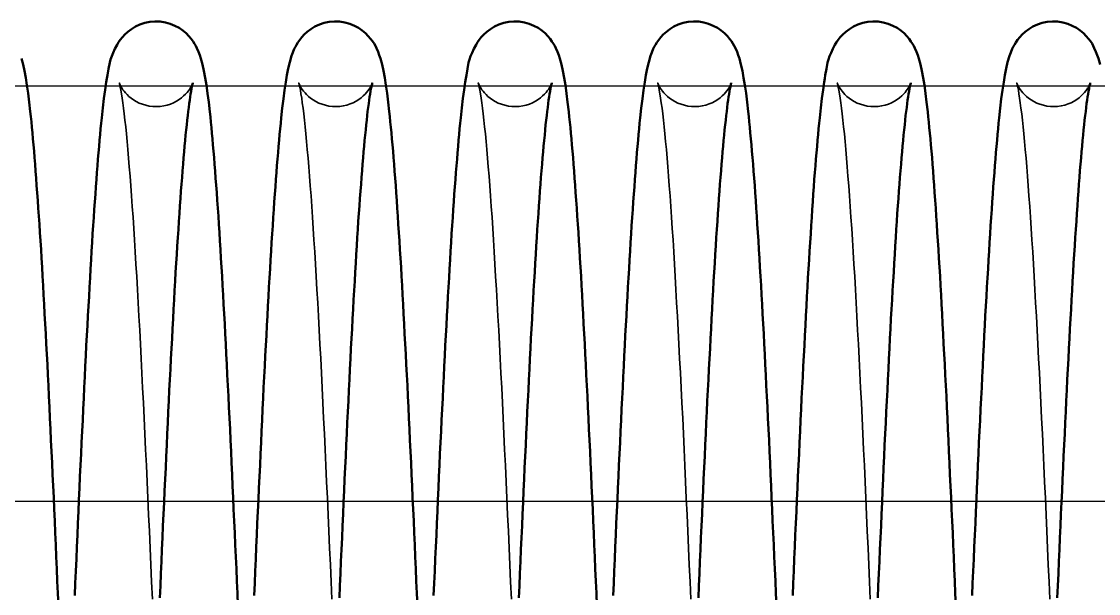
# Model space of a CAD drawing. Header units: millimetres. Extents: x 1448 to 104164, y -19509 to -89.
# Drawn here: x 83850.7 to 83954.3, y -3001.5 to -2946.5 of the extents above; entities that cross this region are included whole.
import ezdxf

# ---------------------------------------------------------------- set-up
doc = ezdxf.new("R2010")
doc.units = ezdxf.units.MM
doc.header["$LTSCALE"] = 60
doc.header["$MEASUREMENT"] = 0
doc.layers.get('0').update_dxf_attribs({"linetype": 'CONTINUOUS'})
doc.layers.add('가려진 것(ISO)', color=7, linetype='CONTINUOUS', lineweight=35)
doc.layers.add('가시적인 것(ISO)', color=7, linetype='CONTINUOUS', lineweight=50)

# ---------------------------------------------------------------- blocks, each defined once
blk = doc.blocks.new('토션스프링1')
at = {"layer": '가려진 것(ISO)', "flags": 128}
for points in [[(21463090.07, -50955408.88), (21463090.07, -50955408.9), (21463090.09, -50955408.95), (21463090.13, -50955409.05), (21463090.2, -50955409.19), (21463090.25, -50955409.28), (21463090.32, -50955409.39), (21463090.4, -50955409.51), (21463090.5, -50955409.65), (21463090.62, -50955409.8), (21463090.77, -50955409.97), (21463090.94, -50955410.14), (21463091.14, -50955410.31), (21463091.37, -50955410.48), (21463091.63, -50955410.64), (21463091.91, -50955410.79), (21463092.21, -50955410.91), (21463092.53, -50955411.02), (21463092.87, -50955411.09), (21463093.21, -50955411.14), (21463093.55, -50955411.16), (21463093.9, -50955411.15), (21463094.25, -50955411.11), (21463094.58, -50955411.04), (21463094.91, -50955410.94), (21463095.21, -50955410.82), (21463095.5, -50955410.68), (21463095.77, -50955410.52), (21463096, -50955410.36), (21463096.21, -50955410.19), (21463096.4, -50955410.01), (21463096.55, -50955409.85), (21463096.68, -50955409.69), (21463096.79, -50955409.55), (21463096.87, -50955409.42), (21463096.94, -50955409.31), (21463097, -50955409.21), (21463097.07, -50955409.06), (21463097.12, -50955408.96), (21463097.14, -50955408.91), (21463097.15, -50955408.88), (21463097.14, -50955408.89), (21463097.13, -50955408.93), (21463097.12, -50955408.99), (21463097.1, -50955409.08), (21463097.05, -50955409.3), (21463096.99, -50955409.59), (21463096.93, -50955409.93), (21463096.87, -50955410.34), (21463096.81, -50955410.8), (21463096.74, -50955411.3), (21463096.67, -50955411.86), (21463096.6, -50955412.46), (21463096.53, -50955413.1), (21463096.46, -50955413.79), (21463096.39, -50955414.53), (21463096.32, -50955415.3), (21463096.25, -50955416.12), (21463096.18, -50955416.97), (21463096.11, -50955417.86), (21463096.04, -50955418.79), (21463095.97, -50955419.76), (21463095.9, -50955420.77), (21463095.83, -50955421.81), (21463095.75, -50955422.89), (21463095.68, -50955424), (21463095.61, -50955425.15), (21463095.54, -50955426.33), (21463095.47, -50955427.54), (21463095.4, -50955428.78), (21463095.33, -50955430.05), (21463095.25, -50955431.35), (21463095.18, -50955432.68), (21463095.11, -50955434.03), (21463095.04, -50955435.41), (21463094.97, -50955436.81), (21463094.9, -50955438.24), (21463094.82, -50955439.7), (21463094.75, -50955441.18), (21463094.68, -50955442.68), (21463094.61, -50955444.2), (21463094.54, -50955445.74), (21463094.47, -50955447.3), (21463094.39, -50955448.87), (21463094.32, -50955450.46), (21463094.25, -50955452.05), (21463094.18, -50955453.67), (21463094.11, -50955455.29), (21463094.04, -50955456.94), (21463093.96, -50955458.59)], [(21463107.34, -50955408.88), (21463107.35, -50955408.9), (21463107.37, -50955408.95), (21463107.41, -50955409.05), (21463107.48, -50955409.19), (21463107.53, -50955409.29), (21463107.59, -50955409.4), (21463107.68, -50955409.52), (21463107.78, -50955409.66), (21463107.9, -50955409.81), (21463108.05, -50955409.97), (21463108.22, -50955410.14), (21463108.43, -50955410.31), (21463108.66, -50955410.48), (21463108.91, -50955410.64), (21463109.2, -50955410.79), (21463109.5, -50955410.92), (21463109.82, -50955411.02), (21463110.15, -50955411.1), (21463110.49, -50955411.14), (21463110.84, -50955411.16), (21463111.19, -50955411.15), (21463111.53, -50955411.11), (21463111.87, -50955411.04), (21463112.19, -50955410.94), (21463112.5, -50955410.82), (21463112.78, -50955410.68), (21463113.05, -50955410.52), (21463113.29, -50955410.35), (21463113.5, -50955410.18), (21463113.68, -50955410.01), (21463113.83, -50955409.85), (21463113.96, -50955409.69), (21463114.06, -50955409.55), (21463114.15, -50955409.42), (21463114.22, -50955409.31), (21463114.27, -50955409.21), (21463114.35, -50955409.06), (21463114.39, -50955408.96), (21463114.41, -50955408.9), (21463114.42, -50955408.88), (21463114.42, -50955408.89), (21463114.41, -50955408.93), (21463114.39, -50955408.99), (21463114.37, -50955409.08), (21463114.32, -50955409.3), (21463114.27, -50955409.59), (21463114.21, -50955409.94), (21463114.15, -50955410.34), (21463114.08, -50955410.8), (21463114.01, -50955411.31), (21463113.95, -50955411.86), (21463113.88, -50955412.46), (21463113.81, -50955413.11), (21463113.74, -50955413.8), (21463113.67, -50955414.53), (21463113.6, -50955415.3), (21463113.53, -50955416.12), (21463113.46, -50955416.97), (21463113.39, -50955417.87), (21463113.31, -50955418.8), (21463113.24, -50955419.77), (21463113.17, -50955420.77), (21463113.1, -50955421.81), (21463113.03, -50955422.89), (21463112.96, -50955424), (21463112.89, -50955425.15), (21463112.82, -50955426.33), (21463112.74, -50955427.54), (21463112.67, -50955428.79), (21463112.6, -50955430.06), (21463112.53, -50955431.36), (21463112.46, -50955432.68), (21463112.39, -50955434.04), (21463112.32, -50955435.41), (21463112.24, -50955436.82), (21463112.17, -50955438.25), (21463112.1, -50955439.7), (21463112.03, -50955441.18), (21463111.96, -50955442.68), (21463111.89, -50955444.2), (21463111.81, -50955445.74), (21463111.74, -50955447.3), (21463111.67, -50955448.88), (21463111.6, -50955450.46), (21463111.53, -50955452.06), (21463111.46, -50955453.67), (21463111.38, -50955455.3), (21463111.31, -50955456.94), (21463111.24, -50955458.59)], [(21463124.62, -50955408.88), (21463124.62, -50955408.9), (21463124.64, -50955408.95), (21463124.68, -50955409.05), (21463124.75, -50955409.19), (21463124.8, -50955409.28), (21463124.87, -50955409.39), (21463124.95, -50955409.51), (21463125.05, -50955409.65), (21463125.17, -50955409.8), (21463125.32, -50955409.97), (21463125.49, -50955410.14), (21463125.7, -50955410.31), (21463125.93, -50955410.48), (21463126.18, -50955410.64), (21463126.46, -50955410.79), (21463126.76, -50955410.91), (21463127.08, -50955411.02), (21463127.42, -50955411.09), (21463127.76, -50955411.14), (21463128.11, -50955411.16), (21463128.45, -50955411.15), (21463128.8, -50955411.11), (21463129.14, -50955411.04), (21463129.46, -50955410.94), (21463129.77, -50955410.82), (21463130.05, -50955410.68), (21463130.32, -50955410.52), (21463130.56, -50955410.36), (21463130.77, -50955410.19), (21463130.95, -50955410.01), (21463131.1, -50955409.85), (21463131.23, -50955409.69), (21463131.34, -50955409.55), (21463131.42, -50955409.42), (21463131.49, -50955409.31), (21463131.55, -50955409.21), (21463131.62, -50955409.06), (21463131.67, -50955408.96), (21463131.69, -50955408.91), (21463131.7, -50955408.88), (21463131.69, -50955408.89), (21463131.68, -50955408.93), (21463131.67, -50955408.99), (21463131.65, -50955409.08), (21463131.6, -50955409.3), (21463131.55, -50955409.59), (21463131.49, -50955409.93), (21463131.42, -50955410.34), (21463131.36, -50955410.8), (21463131.29, -50955411.3), (21463131.22, -50955411.86), (21463131.15, -50955412.46), (21463131.08, -50955413.1), (21463131.01, -50955413.79), (21463130.94, -50955414.53), (21463130.87, -50955415.3), (21463130.8, -50955416.12), (21463130.73, -50955416.97), (21463130.66, -50955417.86), (21463130.59, -50955418.79), (21463130.52, -50955419.76), (21463130.45, -50955420.77), (21463130.38, -50955421.81), (21463130.31, -50955422.89), (21463130.23, -50955424), (21463130.16, -50955425.15), (21463130.09, -50955426.33), (21463130.02, -50955427.54), (21463129.95, -50955428.78), (21463129.88, -50955430.05), (21463129.81, -50955431.35), (21463129.73, -50955432.68), (21463129.66, -50955434.03), (21463129.59, -50955435.41), (21463129.52, -50955436.81), (21463129.45, -50955438.24), (21463129.38, -50955439.7), (21463129.3, -50955441.18), (21463129.23, -50955442.68), (21463129.16, -50955444.2), (21463129.09, -50955445.74), (21463129.02, -50955447.3), (21463128.95, -50955448.87), (21463128.87, -50955450.46), (21463128.8, -50955452.05), (21463128.73, -50955453.67), (21463128.66, -50955455.29), (21463128.59, -50955456.94), (21463128.52, -50955458.59)], [(21463141.89, -50955408.88), (21463141.9, -50955408.9), (21463141.92, -50955408.95), (21463141.96, -50955409.05), (21463142.03, -50955409.19), (21463142.08, -50955409.29), (21463142.14, -50955409.4), (21463142.23, -50955409.52), (21463142.33, -50955409.66), (21463142.45, -50955409.81), (21463142.6, -50955409.97), (21463142.78, -50955410.14), (21463142.98, -50955410.31), (21463143.21, -50955410.48), (21463143.47, -50955410.64), (21463143.75, -50955410.79), (21463144.05, -50955410.92), (21463144.37, -50955411.02), (21463144.7, -50955411.1), (21463145.04, -50955411.14), (21463145.39, -50955411.16), (21463145.74, -50955411.15), (21463146.08, -50955411.11), (21463146.42, -50955411.04), (21463146.74, -50955410.94), (21463147.05, -50955410.82), (21463147.34, -50955410.68), (21463147.6, -50955410.52), (21463147.84, -50955410.35), (21463148.05, -50955410.18), (21463148.23, -50955410.01), (21463148.38, -50955409.85), (21463148.51, -50955409.69), (21463148.62, -50955409.55), (21463148.7, -50955409.42), (21463148.77, -50955409.31), (21463148.83, -50955409.21), (21463148.9, -50955409.06), (21463148.94, -50955408.96), (21463148.97, -50955408.9), (21463148.97, -50955408.88), (21463148.97, -50955408.89), (21463148.96, -50955408.93), (21463148.94, -50955408.99), (21463148.92, -50955409.08), (21463148.88, -50955409.3), (21463148.82, -50955409.59), (21463148.76, -50955409.94), (21463148.7, -50955410.34), (21463148.63, -50955410.8), (21463148.57, -50955411.31), (21463148.5, -50955411.86), (21463148.43, -50955412.46), (21463148.36, -50955413.11), (21463148.29, -50955413.8), (21463148.22, -50955414.53), (21463148.15, -50955415.3), (21463148.08, -50955416.12), (21463148.01, -50955416.97), (21463147.94, -50955417.87), (21463147.87, -50955418.8), (21463147.8, -50955419.77), (21463147.72, -50955420.77), (21463147.65, -50955421.81), (21463147.58, -50955422.89), (21463147.51, -50955424), (21463147.44, -50955425.15), (21463147.37, -50955426.33), (21463147.3, -50955427.54), (21463147.22, -50955428.79), (21463147.15, -50955430.06), (21463147.08, -50955431.36), (21463147.01, -50955432.68), (21463146.94, -50955434.04), (21463146.87, -50955435.41), (21463146.8, -50955436.82), (21463146.72, -50955438.25), (21463146.65, -50955439.7), (21463146.58, -50955441.18), (21463146.51, -50955442.68), (21463146.44, -50955444.2), (21463146.36, -50955445.74), (21463146.29, -50955447.3), (21463146.22, -50955448.88), (21463146.15, -50955450.46), (21463146.08, -50955452.06), (21463146.01, -50955453.67), (21463145.94, -50955455.3), (21463145.86, -50955456.94), (21463145.79, -50955458.59)], [(21463159.17, -50955408.88), (21463159.17, -50955408.9), (21463159.19, -50955408.95), (21463159.23, -50955409.05), (21463159.3, -50955409.19), (21463159.36, -50955409.28), (21463159.42, -50955409.39), (21463159.5, -50955409.51), (21463159.6, -50955409.65), (21463159.72, -50955409.8), (21463159.87, -50955409.97), (21463160.05, -50955410.14), (21463160.25, -50955410.31), (21463160.48, -50955410.48), (21463160.73, -50955410.64), (21463161.01, -50955410.79), (21463161.32, -50955410.91), (21463161.63, -50955411.02), (21463161.97, -50955411.09), (21463162.31, -50955411.14), (21463162.66, -50955411.16), (21463163.01, -50955411.15), (21463163.35, -50955411.11), (21463163.69, -50955411.04), (21463164.01, -50955410.94), (21463164.32, -50955410.82), (21463164.6, -50955410.68), (21463164.87, -50955410.52), (21463165.11, -50955410.36), (21463165.32, -50955410.19), (21463165.5, -50955410.01), (21463165.65, -50955409.85), (21463165.78, -50955409.69), (21463165.89, -50955409.55), (21463165.98, -50955409.42), (21463166.05, -50955409.31), (21463166.1, -50955409.21), (21463166.18, -50955409.06), (21463166.22, -50955408.96), (21463166.24, -50955408.91), (21463166.25, -50955408.88), (21463166.25, -50955408.89), (21463166.24, -50955408.93), (21463166.22, -50955408.99), (21463166.2, -50955409.08), (21463166.15, -50955409.3), (21463166.1, -50955409.59), (21463166.04, -50955409.93), (21463165.97, -50955410.34), (21463165.91, -50955410.8), (21463165.84, -50955411.3), (21463165.77, -50955411.86), (21463165.7, -50955412.46), (21463165.64, -50955413.1), (21463165.57, -50955413.79), (21463165.5, -50955414.53), (21463165.43, -50955415.3), (21463165.36, -50955416.12), (21463165.28, -50955416.97), (21463165.21, -50955417.86), (21463165.14, -50955418.79), (21463165.07, -50955419.76), (21463165, -50955420.77), (21463164.93, -50955421.81), (21463164.86, -50955422.89), (21463164.79, -50955424), (21463164.71, -50955425.15), (21463164.64, -50955426.33), (21463164.57, -50955427.54), (21463164.5, -50955428.78), (21463164.43, -50955430.05), (21463164.36, -50955431.35), (21463164.29, -50955432.68), (21463164.21, -50955434.03), (21463164.14, -50955435.41), (21463164.07, -50955436.81), (21463164, -50955438.24), (21463163.93, -50955439.7), (21463163.86, -50955441.18), (21463163.78, -50955442.68), (21463163.71, -50955444.2), (21463163.64, -50955445.74), (21463163.57, -50955447.3), (21463163.5, -50955448.87), (21463163.43, -50955450.46), (21463163.35, -50955452.05), (21463163.28, -50955453.67), (21463163.21, -50955455.29), (21463163.14, -50955456.94), (21463163.07, -50955458.59)], [(21463176.44, -50955408.88), (21463176.45, -50955408.9), (21463176.47, -50955408.95), (21463176.51, -50955409.05), (21463176.58, -50955409.19), (21463176.63, -50955409.29), (21463176.7, -50955409.4), (21463176.78, -50955409.52), (21463176.88, -50955409.66), (21463177, -50955409.81), (21463177.15, -50955409.97), (21463177.33, -50955410.14), (21463177.53, -50955410.31), (21463177.76, -50955410.48), (21463178.02, -50955410.64), (21463178.3, -50955410.79), (21463178.6, -50955410.92), (21463178.92, -50955411.02), (21463179.25, -50955411.1), (21463179.6, -50955411.14), (21463179.94, -50955411.16), (21463180.29, -50955411.15), (21463180.64, -50955411.11), (21463180.97, -50955411.04), (21463181.3, -50955410.94), (21463181.6, -50955410.82), (21463181.89, -50955410.68), (21463182.15, -50955410.52), (21463182.39, -50955410.35), (21463182.6, -50955410.18), (21463182.78, -50955410.01), (21463182.93, -50955409.85), (21463183.06, -50955409.69), (21463183.17, -50955409.55), (21463183.25, -50955409.42), (21463183.32, -50955409.31), (21463183.38, -50955409.21), (21463183.45, -50955409.06), (21463183.5, -50955408.96), (21463183.52, -50955408.9), (21463183.52, -50955408.88), (21463183.52, -50955408.89), (21463183.51, -50955408.93), (21463183.5, -50955408.99), (21463183.48, -50955409.08), (21463183.43, -50955409.3), (21463183.37, -50955409.59), (21463183.31, -50955409.94), (21463183.25, -50955410.34), (21463183.18, -50955410.8), (21463183.12, -50955411.31), (21463183.05, -50955411.86), (21463182.98, -50955412.46), (21463182.91, -50955413.11), (21463182.84, -50955413.8), (21463182.77, -50955414.53), (21463182.7, -50955415.3), (21463182.63, -50955416.12), (21463182.56, -50955416.97), (21463182.49, -50955417.87), (21463182.42, -50955418.8), (21463182.35, -50955419.77), (21463182.28, -50955420.77), (21463182.2, -50955421.81), (21463182.13, -50955422.89), (21463182.06, -50955424), (21463181.99, -50955425.15), (21463181.92, -50955426.33), (21463181.85, -50955427.54), (21463181.78, -50955428.79), (21463181.7, -50955430.06), (21463181.63, -50955431.36), (21463181.56, -50955432.68), (21463181.49, -50955434.04), (21463181.42, -50955435.41), (21463181.35, -50955436.82), (21463181.28, -50955438.25), (21463181.2, -50955439.7), (21463181.13, -50955441.18), (21463181.06, -50955442.68), (21463180.99, -50955444.2), (21463180.92, -50955445.74), (21463180.84, -50955447.3), (21463180.77, -50955448.88), (21463180.7, -50955450.46), (21463180.63, -50955452.06), (21463180.56, -50955453.67), (21463180.49, -50955455.3), (21463180.42, -50955456.94), (21463180.34, -50955458.59)]]:
    blk.add_lwpolyline(points, dxfattribs=at)
at = {"layer": '가시적인 것(ISO)', "flags": 128}
for points in [[(21463089.13, -50955407.11), (21463089.29, -50955406.52), (21463089.39, -50955406.21), (21463089.52, -50955405.88), (21463089.68, -50955405.52), (21463089.78, -50955405.32), (21463089.9, -50955405.1), (21463090.05, -50955404.87), (21463090.23, -50955404.63), (21463090.45, -50955404.37), (21463090.72, -50955404.1), (21463091.03, -50955403.84), (21463091.39, -50955403.59), (21463091.8, -50955403.37), (21463092.24, -50955403.19), (21463092.72, -50955403.06), (21463093.21, -50955402.98), (21463093.72, -50955402.97), (21463094.22, -50955403.01), (21463094.7, -50955403.11), (21463095.16, -50955403.26), (21463095.6, -50955403.46), (21463095.98, -50955403.7), (21463096.32, -50955403.95), (21463096.61, -50955404.22), (21463096.86, -50955404.48), (21463097.06, -50955404.73), (21463097.23, -50955404.98), (21463097.36, -50955405.2), (21463097.48, -50955405.41), (21463097.58, -50955405.6), (21463097.73, -50955405.95), (21463097.84, -50955406.28), (21463098.02, -50955406.88), (21463098.16, -50955407.48), (21463098.29, -50955408.12), (21463098.4, -50955408.81), (21463098.52, -50955409.57), (21463098.63, -50955410.4), (21463098.73, -50955411.3), (21463098.84, -50955412.26), (21463098.89, -50955412.77), (21463098.94, -50955413.3), (21463098.99, -50955413.85), (21463099.04, -50955414.41), (21463099.09, -50955414.99), (21463099.15, -50955415.59), (21463099.2, -50955416.22), (21463099.25, -50955416.85), (21463099.3, -50955417.51), (21463099.35, -50955418.19), (21463099.4, -50955418.88), (21463099.45, -50955419.6), (21463099.5, -50955420.33), (21463099.55, -50955421.08), (21463099.61, -50955421.85), (21463099.66, -50955422.63), (21463099.71, -50955423.43), (21463099.76, -50955424.24), (21463099.81, -50955425.08), (21463099.86, -50955425.92), (21463099.91, -50955426.78), (21463099.96, -50955427.66), (21463100.01, -50955428.55), (21463100.07, -50955429.45), (21463100.12, -50955430.37), (21463100.17, -50955431.3), (21463100.22, -50955432.25), (21463100.27, -50955433.21), (21463100.32, -50955434.18), (21463100.37, -50955435.17), (21463100.42, -50955436.17), (21463100.47, -50955437.18), (21463100.52, -50955438.21), (21463100.57, -50955439.25), (21463100.63, -50955440.29), (21463100.68, -50955441.35), (21463100.73, -50955442.42), (21463100.78, -50955443.5), (21463100.83, -50955444.59), (21463100.88, -50955445.68), (21463100.93, -50955446.79), (21463100.98, -50955447.9), (21463101.03, -50955449.02), (21463101.08, -50955450.14), (21463101.13, -50955451.28), (21463101.18, -50955452.42), (21463101.24, -50955453.57), (21463101.29, -50955454.73), (21463101.34, -50955455.89), (21463101.39, -50955457.06), (21463101.44, -50955458.24)], [(21463103.01, -50955459.2), (21463103.06, -50955458.02), (21463103.11, -50955456.85), (21463103.16, -50955455.68), (21463103.21, -50955454.52), (21463103.26, -50955453.36), (21463103.31, -50955452.21), (21463103.36, -50955451.07), (21463103.41, -50955449.94), (21463103.46, -50955448.81), (21463103.51, -50955447.7), (21463103.57, -50955446.59), (21463103.62, -50955445.48), (21463103.67, -50955444.39), (21463103.72, -50955443.3), (21463103.77, -50955442.23), (21463103.82, -50955441.16), (21463103.87, -50955440.1), (21463103.92, -50955439.05), (21463103.97, -50955438.02), (21463104.02, -50955437), (21463104.08, -50955435.98), (21463104.13, -50955434.99), (21463104.18, -50955434), (21463104.23, -50955433.03), (21463104.28, -50955432.07), (21463104.33, -50955431.13), (21463104.38, -50955430.2), (21463104.43, -50955429.28), (21463104.48, -50955428.38), (21463104.53, -50955427.5), (21463104.58, -50955426.62), (21463104.64, -50955425.76), (21463104.69, -50955424.92), (21463104.74, -50955424.09), (21463104.79, -50955423.28), (21463104.84, -50955422.48), (21463104.89, -50955421.7), (21463104.94, -50955420.93), (21463104.99, -50955420.18), (21463105.05, -50955419.45), (21463105.1, -50955418.74), (21463105.15, -50955418.04), (21463105.2, -50955417.37), (21463105.25, -50955416.71), (21463105.3, -50955416.07), (21463105.35, -50955415.45), (21463105.41, -50955414.85), (21463105.46, -50955414.27), (21463105.51, -50955413.71), (21463105.56, -50955413.17), (21463105.61, -50955412.65), (21463105.66, -50955412.14), (21463105.71, -50955411.66), (21463105.82, -50955410.74), (21463105.93, -50955409.89), (21463106.04, -50955409.11), (21463106.15, -50955408.38), (21463106.28, -50955407.72), (21463106.41, -50955407.12), (21463106.57, -50955406.52), (21463106.67, -50955406.21), (21463106.79, -50955405.88), (21463106.95, -50955405.52), (21463107.06, -50955405.32), (21463107.18, -50955405.11), (21463107.33, -50955404.88), (21463107.51, -50955404.63), (21463107.73, -50955404.37), (21463107.99, -50955404.1), (21463108.3, -50955403.84), (21463108.66, -50955403.59), (21463109.07, -50955403.37), (21463109.51, -50955403.19), (21463109.99, -50955403.06), (21463110.48, -50955402.98), (21463110.99, -50955402.97), (21463111.49, -50955403.01), (21463111.97, -50955403.11), (21463112.44, -50955403.26), (21463112.87, -50955403.46), (21463113.25, -50955403.69), (21463113.59, -50955403.95), (21463113.89, -50955404.21), (21463114.13, -50955404.48), (21463114.33, -50955404.73), (21463114.5, -50955404.97), (21463114.64, -50955405.2), (21463114.85, -50955405.6), (21463115.02, -50955405.97), (21463115.16, -50955406.31), (21463115.27, -50955406.62), (21463115.35, -50955406.93), (21463115.47, -50955407.51), (21463115.57, -50955408.12), (21463115.62, -50955408.45), (21463115.68, -50955408.8), (21463115.79, -50955409.56), (21463115.9, -50955410.39), (21463116.01, -50955411.29), (21463116.11, -50955412.26), (21463116.16, -50955412.77), (21463116.22, -50955413.3), (21463116.27, -50955413.85), (21463116.32, -50955414.41), (21463116.37, -50955415), (21463116.42, -50955415.6), (21463116.47, -50955416.22), (21463116.52, -50955416.86), (21463116.57, -50955417.51), (21463116.63, -50955418.19), (21463116.68, -50955418.88), (21463116.73, -50955419.6), (21463116.78, -50955420.33), (21463116.83, -50955421.08), (21463116.88, -50955421.84), (21463116.93, -50955422.62), (21463116.98, -50955423.42), (21463117.03, -50955424.24), (21463117.09, -50955425.07), (21463117.14, -50955425.92), (21463117.19, -50955426.78), (21463117.24, -50955427.66), (21463117.29, -50955428.55), (21463117.34, -50955429.45), (21463117.39, -50955430.37), (21463117.44, -50955431.3), (21463117.49, -50955432.25), (21463117.54, -50955433.21), (21463117.59, -50955434.18), (21463117.65, -50955435.16), (21463117.7, -50955436.17), (21463117.75, -50955437.18), (21463117.8, -50955438.2), (21463117.85, -50955439.24), (21463117.9, -50955440.29), (21463117.95, -50955441.35), (21463118, -50955442.42), (21463118.05, -50955443.5), (21463118.1, -50955444.59), (21463118.16, -50955445.68), (21463118.21, -50955446.79), (21463118.26, -50955447.9), (21463118.31, -50955449.02), (21463118.36, -50955450.15), (21463118.41, -50955451.28), (21463118.46, -50955452.42), (21463118.51, -50955453.57), (21463118.56, -50955454.72), (21463118.61, -50955455.89), (21463118.66, -50955457.06), (21463118.71, -50955458.23)], [(21463120.28, -50955459.2), (21463120.33, -50955458.02), (21463120.38, -50955456.85), (21463120.44, -50955455.68), (21463120.49, -50955454.52), (21463120.54, -50955453.36), (21463120.59, -50955452.21), (21463120.64, -50955451.06), (21463120.69, -50955449.93), (21463120.74, -50955448.8), (21463120.79, -50955447.69), (21463120.84, -50955446.58), (21463120.89, -50955445.48), (21463120.94, -50955444.39), (21463120.99, -50955443.3), (21463121.05, -50955442.23), (21463121.1, -50955441.16), (21463121.15, -50955440.1), (21463121.2, -50955439.06), (21463121.25, -50955438.02), (21463121.3, -50955437), (21463121.35, -50955435.99), (21463121.4, -50955434.99), (21463121.45, -50955434), (21463121.5, -50955433.03), (21463121.55, -50955432.07), (21463121.61, -50955431.12), (21463121.66, -50955430.19), (21463121.71, -50955429.28), (21463121.76, -50955428.38), (21463121.81, -50955427.49), (21463121.86, -50955426.62), (21463121.91, -50955425.76), (21463121.96, -50955424.92), (21463122.01, -50955424.09), (21463122.06, -50955423.28), (21463122.12, -50955422.48), (21463122.17, -50955421.7), (21463122.22, -50955420.94), (21463122.27, -50955420.19), (21463122.32, -50955419.46), (21463122.37, -50955418.75), (21463122.42, -50955418.05), (21463122.48, -50955417.37), (21463122.53, -50955416.71), (21463122.58, -50955416.07), (21463122.63, -50955415.45), (21463122.68, -50955414.85), (21463122.73, -50955414.26), (21463122.79, -50955413.7), (21463122.84, -50955413.15), (21463122.89, -50955412.63), (21463122.94, -50955412.13), (21463122.99, -50955411.64), (21463123.1, -50955410.73), (21463123.2, -50955409.88), (21463123.31, -50955409.11), (21463123.43, -50955408.39), (21463123.55, -50955407.72), (21463123.69, -50955407.11), (21463123.84, -50955406.52), (21463123.95, -50955406.21), (21463124.07, -50955405.88), (21463124.23, -50955405.52), (21463124.33, -50955405.32), (21463124.46, -50955405.1), (21463124.6, -50955404.87), (21463124.78, -50955404.63), (21463125, -50955404.37), (21463125.27, -50955404.1), (21463125.58, -50955403.84), (21463125.94, -50955403.59), (21463126.35, -50955403.37), (21463126.8, -50955403.19), (21463127.27, -50955403.06), (21463127.76, -50955402.98), (21463128.27, -50955402.97), (21463128.77, -50955403.01), (21463129.25, -50955403.11), (21463129.72, -50955403.26), (21463130.15, -50955403.46), (21463130.53, -50955403.7), (21463130.87, -50955403.95), (21463131.17, -50955404.22), (21463131.41, -50955404.48), (21463131.61, -50955404.73), (21463131.78, -50955404.98), (21463131.92, -50955405.2), (21463132.03, -50955405.41), (21463132.13, -50955405.6), (21463132.28, -50955405.95), (21463132.39, -50955406.28), (21463132.57, -50955406.88), (21463132.71, -50955407.48), (21463132.84, -50955408.12), (21463132.95, -50955408.81), (21463133.07, -50955409.57), (21463133.18, -50955410.4), (21463133.29, -50955411.3), (21463133.39, -50955412.26), (21463133.44, -50955412.77), (21463133.49, -50955413.3), (21463133.54, -50955413.85), (21463133.59, -50955414.41), (21463133.65, -50955414.99), (21463133.7, -50955415.59), (21463133.75, -50955416.22), (21463133.8, -50955416.85), (21463133.85, -50955417.51), (21463133.9, -50955418.19), (21463133.95, -50955418.88), (21463134, -50955419.6), (21463134.05, -50955420.33), (21463134.11, -50955421.08), (21463134.16, -50955421.85), (21463134.21, -50955422.63), (21463134.26, -50955423.43), (21463134.31, -50955424.24), (21463134.36, -50955425.08), (21463134.41, -50955425.92), (21463134.46, -50955426.78), (21463134.51, -50955427.66), (21463134.57, -50955428.55), (21463134.62, -50955429.45), (21463134.67, -50955430.37), (21463134.72, -50955431.3), (21463134.77, -50955432.25), (21463134.82, -50955433.21), (21463134.87, -50955434.18), (21463134.92, -50955435.17), (21463134.97, -50955436.17), (21463135.02, -50955437.18), (21463135.07, -50955438.21), (21463135.13, -50955439.25), (21463135.18, -50955440.29), (21463135.23, -50955441.35), (21463135.28, -50955442.42), (21463135.33, -50955443.5), (21463135.38, -50955444.59), (21463135.43, -50955445.68), (21463135.48, -50955446.79), (21463135.53, -50955447.9), (21463135.58, -50955449.02), (21463135.63, -50955450.14), (21463135.69, -50955451.28), (21463135.74, -50955452.42), (21463135.79, -50955453.57), (21463135.84, -50955454.73), (21463135.89, -50955455.89), (21463135.94, -50955457.06), (21463135.99, -50955458.24)], [(21463137.56, -50955459.2), (21463137.61, -50955458.02), (21463137.66, -50955456.85), (21463137.71, -50955455.68), (21463137.76, -50955454.52), (21463137.81, -50955453.36), (21463137.86, -50955452.21), (21463137.91, -50955451.07), (21463137.96, -50955449.94), (21463138.02, -50955448.81), (21463138.07, -50955447.7), (21463138.12, -50955446.59), (21463138.17, -50955445.48), (21463138.22, -50955444.39), (21463138.27, -50955443.3), (21463138.32, -50955442.23), (21463138.37, -50955441.16), (21463138.42, -50955440.1), (21463138.47, -50955439.05), (21463138.52, -50955438.02), (21463138.58, -50955437), (21463138.63, -50955435.98), (21463138.68, -50955434.99), (21463138.73, -50955434), (21463138.78, -50955433.03), (21463138.83, -50955432.07), (21463138.88, -50955431.13), (21463138.93, -50955430.2), (21463138.98, -50955429.28), (21463139.03, -50955428.38), (21463139.08, -50955427.5), (21463139.14, -50955426.62), (21463139.19, -50955425.76), (21463139.24, -50955424.92), (21463139.29, -50955424.09), (21463139.34, -50955423.28), (21463139.39, -50955422.48), (21463139.44, -50955421.7), (21463139.49, -50955420.93), (21463139.55, -50955420.18), (21463139.6, -50955419.45), (21463139.65, -50955418.74), (21463139.7, -50955418.04), (21463139.75, -50955417.37), (21463139.8, -50955416.71), (21463139.85, -50955416.07), (21463139.91, -50955415.45), (21463139.96, -50955414.85), (21463140.01, -50955414.27), (21463140.06, -50955413.71), (21463140.11, -50955413.17), (21463140.16, -50955412.65), (21463140.21, -50955412.14), (21463140.26, -50955411.66), (21463140.37, -50955410.74), (21463140.48, -50955409.89), (21463140.59, -50955409.11), (21463140.7, -50955408.38), (21463140.83, -50955407.72), (21463140.96, -50955407.12), (21463141.12, -50955406.52), (21463141.22, -50955406.21), (21463141.34, -50955405.88), (21463141.5, -50955405.52), (21463141.61, -50955405.32), (21463141.73, -50955405.11), (21463141.88, -50955404.88), (21463142.06, -50955404.63), (21463142.28, -50955404.37), (21463142.54, -50955404.1), (21463142.86, -50955403.84), (21463143.22, -50955403.59), (21463143.62, -50955403.37), (21463144.07, -50955403.19), (21463144.54, -50955403.06), (21463145.03, -50955402.98), (21463145.54, -50955402.97), (21463146.04, -50955403.01), (21463146.52, -50955403.11), (21463146.99, -50955403.26), (21463147.42, -50955403.46), (21463147.81, -50955403.69), (21463148.15, -50955403.95), (21463148.44, -50955404.21), (21463148.68, -50955404.48), (21463148.89, -50955404.73), (21463149.05, -50955404.97), (21463149.19, -50955405.2), (21463149.4, -50955405.6), (21463149.57, -50955405.97), (21463149.71, -50955406.31), (21463149.82, -50955406.62), (21463149.9, -50955406.93), (21463150.02, -50955407.51), (21463150.12, -50955408.12), (21463150.17, -50955408.45), (21463150.23, -50955408.8), (21463150.34, -50955409.56), (21463150.45, -50955410.39), (21463150.56, -50955411.29), (21463150.66, -50955412.26), (21463150.72, -50955412.77), (21463150.77, -50955413.3), (21463150.82, -50955413.85), (21463150.87, -50955414.41), (21463150.92, -50955415), (21463150.97, -50955415.6), (21463151.02, -50955416.22), (21463151.07, -50955416.86), (21463151.13, -50955417.51), (21463151.18, -50955418.19), (21463151.23, -50955418.88), (21463151.28, -50955419.6), (21463151.33, -50955420.33), (21463151.38, -50955421.08), (21463151.43, -50955421.84), (21463151.48, -50955422.62), (21463151.54, -50955423.42), (21463151.59, -50955424.24), (21463151.64, -50955425.07), (21463151.69, -50955425.92), (21463151.74, -50955426.78), (21463151.79, -50955427.66), (21463151.84, -50955428.55), (21463151.89, -50955429.45), (21463151.94, -50955430.37), (21463151.99, -50955431.3), (21463152.04, -50955432.25), (21463152.1, -50955433.21), (21463152.15, -50955434.18), (21463152.2, -50955435.16), (21463152.25, -50955436.17), (21463152.3, -50955437.18), (21463152.35, -50955438.2), (21463152.4, -50955439.24), (21463152.45, -50955440.29), (21463152.5, -50955441.35), (21463152.55, -50955442.42), (21463152.61, -50955443.5), (21463152.66, -50955444.59), (21463152.71, -50955445.68), (21463152.76, -50955446.79), (21463152.81, -50955447.9), (21463152.86, -50955449.02), (21463152.91, -50955450.15), (21463152.96, -50955451.28), (21463153.01, -50955452.42), (21463153.06, -50955453.57), (21463153.11, -50955454.72), (21463153.16, -50955455.89), (21463153.22, -50955457.06), (21463153.27, -50955458.23)], [(21463154.83, -50955459.2), (21463154.88, -50955458.02), (21463154.94, -50955456.85), (21463154.99, -50955455.68), (21463155.04, -50955454.52), (21463155.09, -50955453.36), (21463155.14, -50955452.21), (21463155.19, -50955451.06), (21463155.24, -50955449.93), (21463155.29, -50955448.8), (21463155.34, -50955447.69), (21463155.39, -50955446.58), (21463155.44, -50955445.48), (21463155.49, -50955444.39), (21463155.55, -50955443.3), (21463155.6, -50955442.23), (21463155.65, -50955441.16), (21463155.7, -50955440.1), (21463155.75, -50955439.06), (21463155.8, -50955438.02), (21463155.85, -50955437), (21463155.9, -50955435.99), (21463155.95, -50955434.99), (21463156, -50955434), (21463156.06, -50955433.03), (21463156.11, -50955432.07), (21463156.16, -50955431.12), (21463156.21, -50955430.19), (21463156.26, -50955429.28), (21463156.31, -50955428.38), (21463156.36, -50955427.49), (21463156.41, -50955426.62), (21463156.46, -50955425.76), (21463156.51, -50955424.92), (21463156.56, -50955424.09), (21463156.62, -50955423.28), (21463156.67, -50955422.48), (21463156.72, -50955421.7), (21463156.77, -50955420.94), (21463156.82, -50955420.19), (21463156.87, -50955419.46), (21463156.92, -50955418.75), (21463156.98, -50955418.05), (21463157.03, -50955417.37), (21463157.08, -50955416.71), (21463157.13, -50955416.07), (21463157.18, -50955415.45), (21463157.23, -50955414.85), (21463157.29, -50955414.26), (21463157.34, -50955413.7), (21463157.39, -50955413.15), (21463157.44, -50955412.63), (21463157.49, -50955412.13), (21463157.54, -50955411.64), (21463157.65, -50955410.73), (21463157.75, -50955409.88), (21463157.86, -50955409.11), (21463157.98, -50955408.39), (21463158.1, -50955407.72), (21463158.24, -50955407.11), (21463158.4, -50955406.52), (21463158.5, -50955406.21), (21463158.62, -50955405.88), (21463158.78, -50955405.52), (21463158.88, -50955405.32), (21463159.01, -50955405.1), (21463159.16, -50955404.87), (21463159.34, -50955404.63), (21463159.56, -50955404.37), (21463159.82, -50955404.1), (21463160.14, -50955403.84), (21463160.5, -50955403.59), (21463160.9, -50955403.37), (21463161.35, -50955403.19), (21463161.82, -50955403.06), (21463162.32, -50955402.98), (21463162.82, -50955402.97), (21463163.32, -50955403.01), (21463163.81, -50955403.11), (21463164.27, -50955403.26), (21463164.7, -50955403.46), (21463165.09, -50955403.7), (21463165.43, -50955403.95), (21463165.72, -50955404.22), (21463165.96, -50955404.48), (21463166.16, -50955404.73), (21463166.33, -50955404.98), (21463166.47, -50955405.2), (21463166.58, -50955405.41), (21463166.68, -50955405.6), (21463166.83, -50955405.95), (21463166.94, -50955406.28), (21463167.12, -50955406.88), (21463167.26, -50955407.48), (21463167.39, -50955408.12), (21463167.51, -50955408.81), (21463167.62, -50955409.57), (21463167.73, -50955410.4), (21463167.84, -50955411.3), (21463167.94, -50955412.26), (21463167.99, -50955412.77), (21463168.04, -50955413.3), (21463168.1, -50955413.85), (21463168.15, -50955414.41), (21463168.2, -50955414.99), (21463168.25, -50955415.59), (21463168.3, -50955416.22), (21463168.35, -50955416.85), (21463168.4, -50955417.51), (21463168.45, -50955418.19), (21463168.5, -50955418.88), (21463168.56, -50955419.6), (21463168.61, -50955420.33), (21463168.66, -50955421.08), (21463168.71, -50955421.85), (21463168.76, -50955422.63), (21463168.81, -50955423.43), (21463168.86, -50955424.24), (21463168.91, -50955425.08), (21463168.96, -50955425.92), (21463169.02, -50955426.78), (21463169.07, -50955427.66), (21463169.12, -50955428.55), (21463169.17, -50955429.45), (21463169.22, -50955430.37), (21463169.27, -50955431.3), (21463169.32, -50955432.25), (21463169.37, -50955433.21), (21463169.42, -50955434.18), (21463169.47, -50955435.17), (21463169.52, -50955436.17), (21463169.58, -50955437.18), (21463169.63, -50955438.21), (21463169.68, -50955439.25), (21463169.73, -50955440.29), (21463169.78, -50955441.35), (21463169.83, -50955442.42), (21463169.88, -50955443.5), (21463169.93, -50955444.59), (21463169.98, -50955445.68), (21463170.03, -50955446.79), (21463170.08, -50955447.9), (21463170.14, -50955449.02), (21463170.19, -50955450.14), (21463170.24, -50955451.28), (21463170.29, -50955452.42), (21463170.34, -50955453.57), (21463170.39, -50955454.73), (21463170.44, -50955455.89), (21463170.49, -50955457.06), (21463170.54, -50955458.24)], [(21463172.11, -50955459.2), (21463172.16, -50955458.02), (21463172.21, -50955456.85), (21463172.26, -50955455.68), (21463172.31, -50955454.52), (21463172.36, -50955453.36), (21463172.41, -50955452.21), (21463172.47, -50955451.07), (21463172.52, -50955449.94), (21463172.57, -50955448.81), (21463172.62, -50955447.7), (21463172.67, -50955446.59), (21463172.72, -50955445.48), (21463172.77, -50955444.39), (21463172.82, -50955443.3), (21463172.87, -50955442.23), (21463172.92, -50955441.16), (21463172.97, -50955440.1), (21463173.03, -50955439.05), (21463173.08, -50955438.02), (21463173.13, -50955437), (21463173.18, -50955435.98), (21463173.23, -50955434.99), (21463173.28, -50955434), (21463173.33, -50955433.03), (21463173.38, -50955432.07), (21463173.43, -50955431.13), (21463173.48, -50955430.2), (21463173.53, -50955429.28), (21463173.59, -50955428.38), (21463173.64, -50955427.5), (21463173.69, -50955426.62), (21463173.74, -50955425.76), (21463173.79, -50955424.92), (21463173.84, -50955424.09), (21463173.89, -50955423.28), (21463173.94, -50955422.48), (21463173.99, -50955421.7), (21463174.05, -50955420.93), (21463174.1, -50955420.18), (21463174.15, -50955419.45), (21463174.2, -50955418.74), (21463174.25, -50955418.04), (21463174.3, -50955417.37), (21463174.35, -50955416.71), (21463174.41, -50955416.07), (21463174.46, -50955415.45), (21463174.51, -50955414.85), (21463174.56, -50955414.27), (21463174.61, -50955413.71), (21463174.66, -50955413.17), (21463174.71, -50955412.65), (21463174.76, -50955412.14), (21463174.82, -50955411.66), (21463174.92, -50955410.74), (21463175.03, -50955409.89), (21463175.14, -50955409.11), (21463175.26, -50955408.38), (21463175.38, -50955407.72), (21463175.51, -50955407.12), (21463175.67, -50955406.52), (21463175.77, -50955406.21), (21463175.9, -50955405.88), (21463176.06, -50955405.52), (21463176.16, -50955405.32), (21463176.28, -50955405.11), (21463176.43, -50955404.88), (21463176.61, -50955404.63), (21463176.83, -50955404.37), (21463177.09, -50955404.1), (21463177.41, -50955403.84), (21463177.77, -50955403.59), (21463178.17, -50955403.37), (21463178.62, -50955403.19), (21463179.09, -50955403.06), (21463179.58, -50955402.98), (21463180.09, -50955402.97), (21463180.59, -50955403.01), (21463181.08, -50955403.11), (21463181.54, -50955403.26), (21463181.97, -50955403.46), (21463182.36, -50955403.69), (21463182.7, -50955403.95), (21463182.99, -50955404.21), (21463183.23, -50955404.48), (21463183.44, -50955404.73), (21463183.6, -50955404.97), (21463183.74, -50955405.2), (21463183.95, -50955405.6), (21463184.13, -50955405.97), (21463184.26, -50955406.31), (21463184.37, -50955406.62), (21463184.45, -50955406.93), (21463184.57, -50955407.51), (21463184.67, -50955408.12), (21463184.72, -50955408.45), (21463184.78, -50955408.8), (21463184.89, -50955409.56), (21463185, -50955410.39), (21463185.11, -50955411.29), (21463185.22, -50955412.26), (21463185.27, -50955412.77), (21463185.32, -50955413.3), (21463185.37, -50955413.85), (21463185.42, -50955414.41), (21463185.47, -50955415), (21463185.52, -50955415.6), (21463185.58, -50955416.22), (21463185.63, -50955416.86), (21463185.68, -50955417.51), (21463185.73, -50955418.19), (21463185.78, -50955418.88), (21463185.83, -50955419.6), (21463185.88, -50955420.33), (21463185.93, -50955421.08), (21463185.98, -50955421.84), (21463186.04, -50955422.62), (21463186.09, -50955423.42), (21463186.14, -50955424.24), (21463186.19, -50955425.07), (21463186.24, -50955425.92), (21463186.29, -50955426.78), (21463186.34, -50955427.66), (21463186.39, -50955428.55), (21463186.44, -50955429.45), (21463186.49, -50955430.37), (21463186.55, -50955431.3), (21463186.6, -50955432.25), (21463186.65, -50955433.21), (21463186.7, -50955434.18), (21463186.75, -50955435.16), (21463186.8, -50955436.17), (21463186.85, -50955437.18), (21463186.9, -50955438.2), (21463186.95, -50955439.24), (21463187, -50955440.29), (21463187.05, -50955441.35), (21463187.11, -50955442.42), (21463187.16, -50955443.5), (21463187.21, -50955444.59), (21463187.26, -50955445.68), (21463187.31, -50955446.79), (21463187.36, -50955447.9), (21463187.41, -50955449.02), (21463187.46, -50955450.15), (21463187.51, -50955451.28), (21463187.56, -50955452.42), (21463187.61, -50955453.57), (21463187.66, -50955454.72), (21463187.72, -50955455.89), (21463187.77, -50955457.06), (21463187.82, -50955458.23)], [(21463189.39, -50955459.2), (21463189.44, -50955458.02), (21463189.49, -50955456.85), (21463189.54, -50955455.68), (21463189.59, -50955454.52), (21463189.64, -50955453.36), (21463189.69, -50955452.21), (21463189.74, -50955451.06), (21463189.79, -50955449.93), (21463189.84, -50955448.8), (21463189.89, -50955447.69), (21463189.94, -50955446.58), (21463190, -50955445.48), (21463190.05, -50955444.39), (21463190.1, -50955443.3), (21463190.15, -50955442.23), (21463190.2, -50955441.16), (21463190.25, -50955440.1), (21463190.3, -50955439.06), (21463190.35, -50955438.02), (21463190.4, -50955437), (21463190.45, -50955435.99), (21463190.51, -50955434.99), (21463190.56, -50955434), (21463190.61, -50955433.03), (21463190.66, -50955432.07), (21463190.71, -50955431.12), (21463190.76, -50955430.19), (21463190.81, -50955429.28), (21463190.86, -50955428.38), (21463190.91, -50955427.49), (21463190.96, -50955426.62), (21463191.01, -50955425.76), (21463191.06, -50955424.92), (21463191.12, -50955424.09), (21463191.17, -50955423.28), (21463191.22, -50955422.48), (21463191.27, -50955421.7), (21463191.32, -50955420.94), (21463191.37, -50955420.19), (21463191.42, -50955419.46), (21463191.48, -50955418.75), (21463191.53, -50955418.05), (21463191.58, -50955417.37), (21463191.63, -50955416.71), (21463191.68, -50955416.07), (21463191.73, -50955415.45), (21463191.79, -50955414.85), (21463191.84, -50955414.26), (21463191.89, -50955413.7), (21463191.94, -50955413.15), (21463191.99, -50955412.63), (21463192.04, -50955412.13), (21463192.09, -50955411.64), (21463192.2, -50955410.73), (21463192.3, -50955409.88), (21463192.41, -50955409.11), (21463192.53, -50955408.39), (21463192.65, -50955407.72), (21463192.79, -50955407.11), (21463192.95, -50955406.52)], [(21463093.24, -50955458.47), (21463093.19, -50955457.3), (21463093.14, -50955456.13), (21463093.09, -50955454.98), (21463093.04, -50955453.82), (21463092.99, -50955452.68), (21463092.94, -50955451.54), (21463092.89, -50955450.4), (21463092.84, -50955449.27), (21463092.78, -50955448.15), (21463092.73, -50955447.04), (21463092.68, -50955445.93), (21463092.63, -50955444.83), (21463092.58, -50955443.75), (21463092.53, -50955442.67), (21463092.48, -50955441.6), (21463092.43, -50955440.55), (21463092.38, -50955439.5), (21463092.33, -50955438.47), (21463092.28, -50955437.45), (21463092.22, -50955436.44), (21463092.17, -50955435.45), (21463092.12, -50955434.47), (21463092.07, -50955433.5), (21463092.02, -50955432.55), (21463091.97, -50955431.6), (21463091.92, -50955430.67), (21463091.87, -50955429.76), (21463091.82, -50955428.86), (21463091.77, -50955427.97), (21463091.72, -50955427.1), (21463091.67, -50955426.24), (21463091.62, -50955425.4), (21463091.56, -50955424.58), (21463091.51, -50955423.77), (21463091.46, -50955422.99), (21463091.41, -50955422.21), (21463091.36, -50955421.46), (21463091.31, -50955420.73), (21463091.26, -50955420.01), (21463091.21, -50955419.32), (21463091.16, -50955418.64), (21463091.11, -50955417.98), (21463091.06, -50955417.33), (21463091.01, -50955416.71), (21463090.96, -50955416.11), (21463090.91, -50955415.52), (21463090.86, -50955414.96), (21463090.81, -50955414.42), (21463090.76, -50955413.9), (21463090.71, -50955413.4), (21463090.66, -50955412.92), (21463090.61, -50955412.46), (21463090.56, -50955412.03), (21463090.51, -50955411.62), (21463090.47, -50955411.24), (21463090.42, -50955410.88), (21463090.37, -50955410.54), (21463090.32, -50955410.23), (21463090.28, -50955409.95), (21463090.23, -50955409.69), (21463090.19, -50955409.46), (21463090.16, -50955409.27), (21463090.12, -50955409.11), (21463090.09, -50955408.99), (21463090.07, -50955408.91), (21463090.07, -50955408.88)], [(21463110.52, -50955458.48), (21463110.47, -50955457.31), (21463110.42, -50955456.14), (21463110.36, -50955454.98), (21463110.31, -50955453.82), (21463110.26, -50955452.68), (21463110.21, -50955451.54), (21463110.16, -50955450.41), (21463110.11, -50955449.28), (21463110.06, -50955448.16), (21463110.01, -50955447.05), (21463109.96, -50955445.94), (21463109.91, -50955444.85), (21463109.86, -50955443.76), (21463109.81, -50955442.68), (21463109.75, -50955441.61), (21463109.7, -50955440.56), (21463109.65, -50955439.51), (21463109.6, -50955438.48), (21463109.55, -50955437.46), (21463109.5, -50955436.45), (21463109.45, -50955435.45), (21463109.4, -50955434.47), (21463109.35, -50955433.5), (21463109.3, -50955432.55), (21463109.25, -50955431.61), (21463109.2, -50955430.68), (21463109.15, -50955429.77), (21463109.09, -50955428.87), (21463109.04, -50955427.98), (21463108.99, -50955427.11), (21463108.94, -50955426.25), (21463108.89, -50955425.41), (21463108.84, -50955424.59), (21463108.79, -50955423.78), (21463108.74, -50955422.99), (21463108.69, -50955422.22), (21463108.64, -50955421.47), (21463108.59, -50955420.73), (21463108.54, -50955420.01), (21463108.49, -50955419.32), (21463108.44, -50955418.64), (21463108.39, -50955417.98), (21463108.34, -50955417.34), (21463108.28, -50955416.72), (21463108.23, -50955416.11), (21463108.18, -50955415.53), (21463108.13, -50955414.96), (21463108.08, -50955414.42), (21463108.03, -50955413.9), (21463107.98, -50955413.4), (21463107.93, -50955412.92), (21463107.88, -50955412.46), (21463107.84, -50955412.03), (21463107.79, -50955411.62), (21463107.74, -50955411.24), (21463107.69, -50955410.88), (21463107.65, -50955410.54), (21463107.6, -50955410.23), (21463107.56, -50955409.95), (21463107.51, -50955409.69), (21463107.47, -50955409.46), (21463107.43, -50955409.27), (21463107.4, -50955409.11), (21463107.37, -50955408.99), (21463107.35, -50955408.91), (21463107.34, -50955408.88)], [(21463127.79, -50955458.47), (21463127.74, -50955457.3), (21463127.69, -50955456.13), (21463127.64, -50955454.98), (21463127.59, -50955453.82), (21463127.54, -50955452.68), (21463127.49, -50955451.54), (21463127.44, -50955450.4), (21463127.39, -50955449.27), (21463127.34, -50955448.15), (21463127.28, -50955447.04), (21463127.23, -50955445.93), (21463127.18, -50955444.83), (21463127.13, -50955443.75), (21463127.08, -50955442.67), (21463127.03, -50955441.6), (21463126.98, -50955440.55), (21463126.93, -50955439.5), (21463126.88, -50955438.47), (21463126.83, -50955437.45), (21463126.78, -50955436.44), (21463126.73, -50955435.45), (21463126.67, -50955434.47), (21463126.62, -50955433.5), (21463126.57, -50955432.55), (21463126.52, -50955431.6), (21463126.47, -50955430.67), (21463126.42, -50955429.76), (21463126.37, -50955428.86), (21463126.32, -50955427.97), (21463126.27, -50955427.1), (21463126.22, -50955426.24), (21463126.17, -50955425.4), (21463126.12, -50955424.58), (21463126.07, -50955423.77), (21463126.01, -50955422.99), (21463125.96, -50955422.21), (21463125.91, -50955421.46), (21463125.86, -50955420.73), (21463125.81, -50955420.01), (21463125.76, -50955419.32), (21463125.71, -50955418.64), (21463125.66, -50955417.98), (21463125.61, -50955417.33), (21463125.56, -50955416.71), (21463125.51, -50955416.11), (21463125.46, -50955415.52), (21463125.41, -50955414.96), (21463125.36, -50955414.42), (21463125.31, -50955413.9), (21463125.26, -50955413.4), (21463125.21, -50955412.92), (21463125.16, -50955412.46), (21463125.11, -50955412.03), (21463125.06, -50955411.62), (21463125.02, -50955411.24), (21463124.97, -50955410.88), (21463124.92, -50955410.54), (21463124.88, -50955410.23), (21463124.83, -50955409.95), (21463124.79, -50955409.69), (21463124.75, -50955409.46), (21463124.71, -50955409.27), (21463124.67, -50955409.11), (21463124.65, -50955408.99), (21463124.63, -50955408.91), (21463124.62, -50955408.88)], [(21463145.07, -50955458.48), (21463145.02, -50955457.31), (21463144.97, -50955456.14), (21463144.92, -50955454.98), (21463144.87, -50955453.82), (21463144.82, -50955452.68), (21463144.76, -50955451.54), (21463144.71, -50955450.41), (21463144.66, -50955449.28), (21463144.61, -50955448.16), (21463144.56, -50955447.05), (21463144.51, -50955445.94), (21463144.46, -50955444.85), (21463144.41, -50955443.76), (21463144.36, -50955442.68), (21463144.31, -50955441.61), (21463144.26, -50955440.56), (21463144.2, -50955439.51), (21463144.15, -50955438.48), (21463144.1, -50955437.46), (21463144.05, -50955436.45), (21463144, -50955435.45), (21463143.95, -50955434.47), (21463143.9, -50955433.5), (21463143.85, -50955432.55), (21463143.8, -50955431.61), (21463143.75, -50955430.68), (21463143.7, -50955429.77), (21463143.65, -50955428.87), (21463143.6, -50955427.98), (21463143.54, -50955427.11), (21463143.49, -50955426.25), (21463143.44, -50955425.41), (21463143.39, -50955424.59), (21463143.34, -50955423.78), (21463143.29, -50955422.99), (21463143.24, -50955422.22), (21463143.19, -50955421.47), (21463143.14, -50955420.73), (21463143.09, -50955420.01), (21463143.04, -50955419.32), (21463142.99, -50955418.64), (21463142.94, -50955417.98), (21463142.89, -50955417.34), (21463142.84, -50955416.72), (21463142.79, -50955416.11), (21463142.74, -50955415.53), (21463142.68, -50955414.96), (21463142.63, -50955414.42), (21463142.58, -50955413.9), (21463142.53, -50955413.4), (21463142.49, -50955412.92), (21463142.44, -50955412.46), (21463142.39, -50955412.03), (21463142.34, -50955411.62), (21463142.29, -50955411.24), (21463142.24, -50955410.88), (21463142.2, -50955410.54), (21463142.15, -50955410.23), (21463142.11, -50955409.95), (21463142.06, -50955409.69), (21463142.02, -50955409.46), (21463141.98, -50955409.27), (21463141.95, -50955409.11), (21463141.92, -50955408.99), (21463141.9, -50955408.91), (21463141.89, -50955408.88)], [(21463162.34, -50955458.47), (21463162.29, -50955457.3), (21463162.24, -50955456.13), (21463162.19, -50955454.98), (21463162.14, -50955453.82), (21463162.09, -50955452.68), (21463162.04, -50955451.54), (21463161.99, -50955450.4), (21463161.94, -50955449.27), (21463161.89, -50955448.15), (21463161.84, -50955447.04), (21463161.79, -50955445.93), (21463161.73, -50955444.83), (21463161.68, -50955443.75), (21463161.63, -50955442.67), (21463161.58, -50955441.6), (21463161.53, -50955440.55), (21463161.48, -50955439.5), (21463161.43, -50955438.47), (21463161.38, -50955437.45), (21463161.33, -50955436.44), (21463161.28, -50955435.45), (21463161.23, -50955434.47), (21463161.18, -50955433.5), (21463161.12, -50955432.55), (21463161.07, -50955431.6), (21463161.02, -50955430.67), (21463160.97, -50955429.76), (21463160.92, -50955428.86), (21463160.87, -50955427.97), (21463160.82, -50955427.1), (21463160.77, -50955426.24), (21463160.72, -50955425.4), (21463160.67, -50955424.58), (21463160.62, -50955423.77), (21463160.57, -50955422.99), (21463160.52, -50955422.21), (21463160.46, -50955421.46), (21463160.41, -50955420.73), (21463160.36, -50955420.01), (21463160.31, -50955419.32), (21463160.26, -50955418.64), (21463160.21, -50955417.98), (21463160.16, -50955417.33), (21463160.11, -50955416.71), (21463160.06, -50955416.11), (21463160.01, -50955415.52), (21463159.96, -50955414.96), (21463159.91, -50955414.42), (21463159.86, -50955413.9), (21463159.81, -50955413.4), (21463159.76, -50955412.92), (21463159.71, -50955412.46), (21463159.66, -50955412.03), (21463159.62, -50955411.62), (21463159.57, -50955411.24), (21463159.52, -50955410.88), (21463159.47, -50955410.54), (21463159.43, -50955410.23), (21463159.38, -50955409.95), (21463159.34, -50955409.69), (21463159.3, -50955409.46), (21463159.26, -50955409.27), (21463159.23, -50955409.11), (21463159.2, -50955408.99), (21463159.18, -50955408.91), (21463159.17, -50955408.88)], [(21463179.62, -50955458.48), (21463179.57, -50955457.31), (21463179.52, -50955456.14), (21463179.47, -50955454.98), (21463179.42, -50955453.82), (21463179.37, -50955452.68), (21463179.32, -50955451.54), (21463179.27, -50955450.41), (21463179.21, -50955449.28), (21463179.16, -50955448.16), (21463179.11, -50955447.05), (21463179.06, -50955445.94), (21463179.01, -50955444.85), (21463178.96, -50955443.76), (21463178.91, -50955442.68), (21463178.86, -50955441.61), (21463178.81, -50955440.56), (21463178.76, -50955439.51), (21463178.71, -50955438.48), (21463178.65, -50955437.46), (21463178.6, -50955436.45), (21463178.55, -50955435.45), (21463178.5, -50955434.47), (21463178.45, -50955433.5), (21463178.4, -50955432.55), (21463178.35, -50955431.61), (21463178.3, -50955430.68), (21463178.25, -50955429.77), (21463178.2, -50955428.87), (21463178.15, -50955427.98), (21463178.1, -50955427.11), (21463178.05, -50955426.25), (21463177.99, -50955425.41), (21463177.94, -50955424.59), (21463177.89, -50955423.78), (21463177.84, -50955422.99), (21463177.79, -50955422.22), (21463177.74, -50955421.47), (21463177.69, -50955420.73), (21463177.64, -50955420.01), (21463177.59, -50955419.32), (21463177.54, -50955418.64), (21463177.49, -50955417.98), (21463177.44, -50955417.34), (21463177.39, -50955416.72), (21463177.34, -50955416.11), (21463177.29, -50955415.53), (21463177.24, -50955414.96), (21463177.19, -50955414.42), (21463177.14, -50955413.9), (21463177.09, -50955413.4), (21463177.04, -50955412.92), (21463176.99, -50955412.46), (21463176.94, -50955412.03), (21463176.89, -50955411.62), (21463176.84, -50955411.24), (21463176.8, -50955410.88), (21463176.75, -50955410.54), (21463176.7, -50955410.23), (21463176.66, -50955409.95), (21463176.61, -50955409.69), (21463176.57, -50955409.46), (21463176.53, -50955409.27), (21463176.5, -50955409.11), (21463176.47, -50955408.99), (21463176.45, -50955408.91), (21463176.44, -50955408.88)]]:
    blk.add_lwpolyline(points, dxfattribs=at)
blk = doc.blocks.new('토션스프링12345')
blk.add_blockref('토션스프링1', (1400.61, -3974.28))

msp = doc.modelspace()

# ---------------------------------------------------------------- linework, layer by layer
at = {"color": 3}
for p, q in [((79782.44, -2952.64), (85582.44, -2952.64)), ((79607.44, -2992.64), (85865.37, -2992.64))]:
    msp.add_line(p, q, dxfattribs=at)

# ---------------------------------------------------------------- block references
at = {"xscale": -1}
msp.add_blockref('토션스프링12345', (21548444.21, 50956430.79), dxfattribs=at)

doc.saveas('drawing.dxf')
